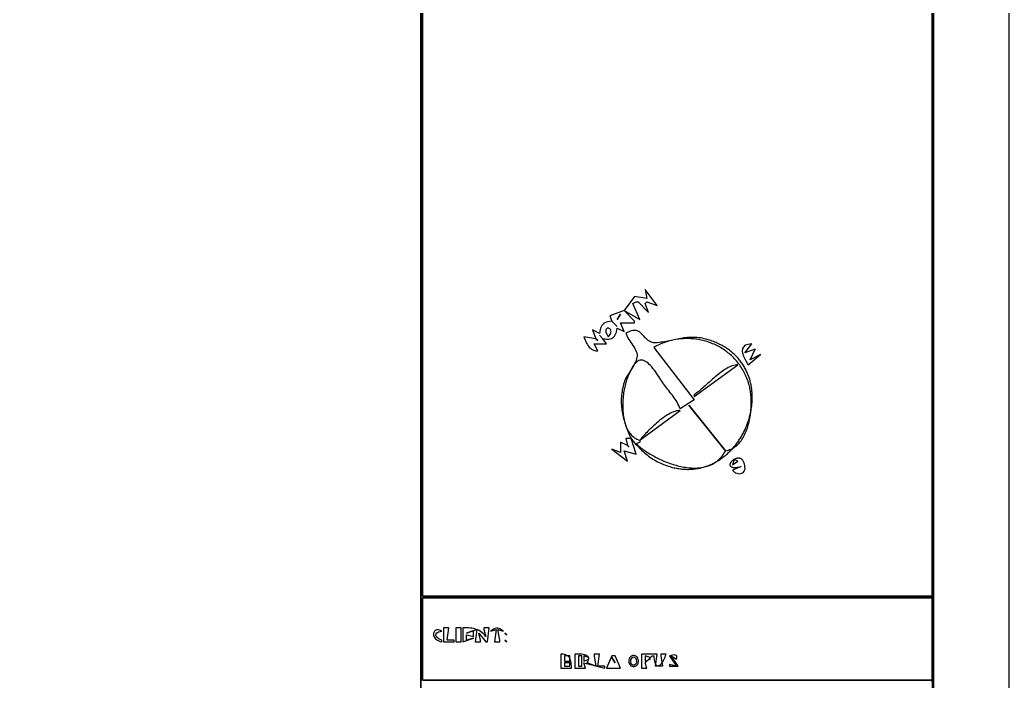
# Model space of a CAD drawing. Extents: x 0 to 2384, y 0 to 1684.
# Drawn here: x 1819 to 2384, y 464 to 842 of the extents above; entities that cross this region are included whole.
import ezdxf

# ---------------------------------------------------------------- set-up
doc = ezdxf.new("R2010")
doc.units = 0
doc.layers.add('C251', color=251, linetype='CONTINUOUS')
doc.layers.add('C7', color=7, linetype='CONTINUOUS')

msp = doc.modelspace()

# ---------------------------------------------------------------- linework, layer by layer
at = {"layer": 'C251'}
msp.add_lwpolyline([(44, 1649), (44, 35), (2341, 35), (2341, 367), (2340, 367), (2340, 36), (45, 36), (45, 1648), (2340, 1648), (2340, 368), (2341, 368), (2341, 1649), (44, 1649)], dxfattribs=at)
at = {"layer": 'C7'}
for points in [[(0, 1684), (0, 0), (2384, 0), (2384, 1684), (0, 1684)], [(45, 1648), (45, 36), (2048, 36), (2048, 1648), (45, 1648)], [(2048, 1648), (2048, 36)], [(2049, 1648), (2049, 513), (2340, 513), (2340, 1648), (2049, 1648)], [(2340, 464), (2340, 465), (2049, 465), (2049, 512), (2340, 512), (2340, 513), (2049, 513), (2049, 1319)], [(2176, 688), (2177, 683), (2170, 684), (2164, 676), (2156, 673), (2157, 670), (2155.8653, 669.8415), (2154.8477, 669.6304), (2153.9423, 669.3594), (2153.1438, 669.0209), (2152.4473, 668.6077), (2151.8477, 668.1124), (2151.3399, 667.5274), (2150.9187, 666.8455), (2150.5792, 666.0592), (2150.3163, 665.1611), (2150.1249, 664.1438), (2150, 663), (2146, 665), (2148, 660), (2141, 661), (2141.3566, 660.0939), (2141.7347, 659.1914), (2142.1402, 658.3047), (2142.579, 657.446), (2143.0569, 656.6275), (2143.58, 655.8616), (2144.154, 655.1604), (2144.7849, 654.5363), (2145.4787, 654.0014), (2146.2412, 653.5681), (2147.0783, 653.2486), (2147.9959, 653.0551), (2149, 653), (2147, 657), (2154, 657), (2152, 660), (2153.1509, 659.8257), (2154.2042, 659.7468), (2155.1621, 659.7661), (2156.027, 659.8866), (2156.8011, 660.111), (2157.4866, 660.4424), (2158.086, 660.8836), (2158.6014, 661.4375), (2159.0352, 662.1071), (2159.3897, 662.8952), (2159.6671, 663.8048), (2159.8698, 664.8387), (2160, 666), (2164, 664), (2162, 669), (2170, 669), (2170, 670), (2164, 676), (2173, 671), (2169, 680), (2171, 681), (2172, 681), (2178, 675), (2176, 680), (2177, 681), (2183, 679), (2176, 688)], [(2162, 674), (2160, 671), (2162, 674)], [(2157, 670), (2160, 667), (2157, 670)], [(2150, 662), (2152, 660), (2150, 662)], [(2155, 661), (2155.5327, 661.6079), (2155.9459, 662.184), (2156.2489, 662.7266), (2156.4512, 663.2339), (2156.5622, 663.7041), (2156.5913, 664.1352), (2156.548, 664.5257), (2156.4417, 664.8735), (2156.2819, 665.177), (2156.0779, 665.4344), (2155.8392, 665.6438), (2155.5753, 665.8034), (2155.2955, 665.9114), (2155.0094, 665.9661), (2154.7263, 665.9656), (2154.4556, 665.9081), (2154.2069, 665.7919), (2153.9895, 665.6151), (2153.8129, 665.3758), (2153.6865, 665.0724), (2153.6197, 664.703), (2153.6221, 664.2659), (2153.7029, 663.7591), (2153.8716, 663.1809), (2154.1378, 662.5295), (2154.5107, 661.8031), (2155, 661)], [(2212, 659.4058), (2210.9168, 659.7174), (2209.8547, 659.9833), (2208.8124, 660.2056), (2207.7883, 660.3866), (2206.7812, 660.5283), (2205.7896, 660.6329), (2204.8121, 660.7027), (2203.8473, 660.7397), (2202.8938, 660.7461), (2201.9503, 660.7241), (2201.0153, 660.6758), (2200.0875, 660.6034), (2199.1654, 660.509), (2198.2476, 660.3949), (2197.3328, 660.2631), (2196.4195, 660.1159), (2195.5064, 659.9554), (2194.5921, 659.7838), (2193.6751, 659.6031), (2192.754, 659.4156), (2191.8276, 659.2235), (2190.8943, 659.0289), (2189.9528, 658.8339), (2189.0016, 658.6408), (2188.0395, 658.4516), (2187.0649, 658.2686), (2186.0765, 658.0939), (2185.0729, 657.9296), (2184.0527, 657.778), (2183.0146, 657.6412), (2182.2361, 657.5789), (2181.5107, 657.5867), (2180.8346, 657.6591), (2180.2042, 657.7908), (2179.6157, 657.9762), (2179.0653, 658.2099), (2178.5493, 658.4867), (2178.0641, 658.8009), (2177.6058, 659.1472), (2177.1707, 659.5202), (2176.7552, 659.9145), (2176.3554, 660.3247), (2175.9677, 660.7452), (2175.5883, 661.1708), (2175.2135, 661.5959), (2174.8395, 662.0153), (2174.4627, 662.4233), (2174.0793, 662.8147), (2173.6856, 663.184), (2173.2778, 663.5258), (2172.8522, 663.8347), (2172.4051, 664.1052), (2171.9327, 664.332), (2171.4314, 664.5095), (2170.8973, 664.6325), (2170.3269, 664.6954), (2169.7162, 664.6929), (2169.0617, 664.6195), (2168.3595, 664.4699), (2167.606, 664.2385), (2166.7974, 663.92), (2165.9299, 663.509), (2165, 663)], [(2165, 663), (2165.3371, 662.129), (2165.7573, 661.2656), (2166.2445, 660.4085), (2166.7826, 659.5563), (2167.3555, 658.7076), (2167.9471, 657.861), (2168.5414, 657.0151), (2169.1222, 656.1686), (2169.6735, 655.3202), (2170.1791, 654.4683), (2170.623, 653.6118), (2170.9891, 652.7491), (2171.2613, 651.879), (2171.4236, 651)], [(2148, 660), (2149, 659), (2148, 660)], [(2171.4235, 651), (2171.4503, 650.2015), (2171.3593, 649.3713), (2171.1628, 648.5134), (2170.8733, 647.6318), (2170.5032, 646.7302), (2170.0652, 645.8128), (2169.5716, 644.8835), (2169.0349, 643.9461), (2168.4676, 643.0046), (2167.8822, 642.0631), (2167.2911, 641.1254), (2166.7068, 640.1954), (2166.1418, 639.2772), (2165.6086, 638.3746), (2165.1197, 637.4917), (2164.6875, 636.6323), (2164.3245, 635.8004), (2164.0432, 635), (2163.7416, 633.9499), (2163.4733, 632.9099), (2163.2374, 631.8792), (2163.0334, 630.8575), (2162.8606, 629.8442), (2162.7183, 628.839), (2162.6059, 627.8413), (2162.5226, 626.8507), (2162.4679, 625.8667), (2162.4411, 624.8888), (2162.4415, 623.9166), (2162.4684, 622.9495), (2162.5213, 621.9871), (2162.5994, 621.029), (2162.702, 620.0746), (2162.8286, 619.1235), (2162.9784, 618.1752), (2163.1509, 617.2293), (2163.3452, 616.2852), (2163.5609, 615.3426), (2163.7971, 614.4008), (2164.0534, 613.4595), (2164.3289, 612.5182), (2164.623, 611.5764), (2164.9351, 610.6336), (2165.2646, 609.6894), (2165.6107, 608.7433), (2165.9727, 607.7948), (2166.3502, 606.8434), (2166.7422, 605.8887), (2167.1483, 604.9302), (2167.5678, 603.9675), (2168, 603), (2165, 603), (2166, 599), (2162, 601), (2162, 595), (2157, 597), (2166, 590), (2164, 596), (2171, 594), (2168, 603), (2168.6548, 602.204), (2169.3154, 601.4176), (2169.9825, 600.6417), (2170.6569, 599.8768), (2171.3396, 599.1238), (2172.0312, 598.3835), (2172.7327, 597.6565), (2173.4448, 596.9438), (2174.1685, 596.2459), (2174.9044, 595.5637), (2175.6536, 594.898), (2176.4167, 594.2494), (2177.1946, 593.6188), (2177.9882, 593.0069), (2178.7983, 592.4145), (2179.6257, 591.8423), (2180.4712, 591.2911), (2181.3357, 590.7617), (2182.22, 590.2547), (2183.1249, 589.771), (2184.0513, 589.3113), (2185, 588.8765), (2185.7587, 588.5507), (2186.5144, 588.242), (2187.2669, 587.9503), (2188.0163, 587.6754), (2188.7624, 587.4171), (2189.5052, 587.1753), (2190.2447, 586.9498), (2190.9807, 586.7405), (2191.7132, 586.5473), (2192.4421, 586.3699), (2193.1675, 586.2082), (2193.8892, 586.0621), (2194.6071, 585.9314), (2195.3213, 585.816), (2196.0316, 585.7157), (2196.7379, 585.6303), (2197.4404, 585.5597), (2198.1387, 585.5037), (2198.833, 585.4623), (2199.5231, 585.4351), (2200.209, 585.4222), (2200.8907, 585.4233), (2201.568, 585.4382), (2202.2409, 585.4669), (2202.9093, 585.5091), (2203.5732, 585.5647), (2204.2325, 585.6336), (2204.8872, 585.7156), (2205.5372, 585.8105), (2206.1825, 585.9182), (2206.8229, 586.0386), (2207.4584, 586.1715), (2208.089, 586.3166), (2208.7146, 586.474), (2209.3351, 586.6434), (2209.9505, 586.8246), (2210.5607, 587.0176), (2211.1657, 587.2221), (2211.7653, 587.4381), (2212.3596, 587.6652), (2212.9485, 587.9035), (2213.5319, 588.1528), (2214.1097, 588.4128), (2214.6819, 588.6835), (2215.2485, 588.9646), (2215.8093, 589.2561), (2216.3644, 589.5577), (2216.9136, 589.8694), (2217.4569, 590.191), (2217.9942, 590.5222), (2218.5254, 590.863), (2219.0506, 591.2132), (2219.5697, 591.5727), (2220.0825, 591.9413), (2220.5891, 592.3188), (2221.0893, 592.7051), (2221.5831, 593.1001), (2222.0705, 593.5035), (2222.5513, 593.9152), (2223.0256, 594.3352), (2223.4932, 594.7631), (2223.9542, 595.1989), (2224.4084, 595.6425), (2224.8557, 596.0935), (2225.2962, 596.552), (2225.7298, 597.0178), (2226.1564, 597.4906), (2226.5759, 597.9704), (2226.9882, 598.457), (2227.3934, 598.9502), (2227.7914, 599.4499), (2228.182, 599.9559), (2228.5653, 600.4681), (2228.9412, 600.9863), (2229.3096, 601.5103), (2229.6704, 602.0401), (2230.0237, 602.5755), (2230.3693, 603.1162), (2230.7071, 603.6622), (2231.0372, 604.2133), (2231.3594, 604.7693), (2231.6737, 605.3301), (2231.9801, 605.8956), (2232.2784, 606.4655), (2232.5686, 607.0397), (2232.8507, 607.6182), (2233.1246, 608.2006), (2233.3902, 608.7869), (2233.6475, 609.3769), (2233.8964, 609.9705), (2234.1368, 610.5675), (2234.3688, 611.1677), (2234.5921, 611.771), (2234.8069, 612.3773), (2235.0129, 612.9863), (2235.2102, 613.598), (2235.3986, 614.2121), (2235.5782, 614.8286), (2235.7489, 615.4473), (2235.9106, 616.0679), (2236.0632, 616.6905), (2236.2067, 617.3147), (2236.341, 617.9405), (2236.4661, 618.5677), (2236.5819, 619.1961), (2236.6883, 619.8256), (2236.7853, 620.4561), (2236.8728, 621.0874), (2236.9508, 621.7192), (2237.0192, 622.3516), (2237.078, 622.9843), (2237.127, 623.6171), (2237.1662, 624.25), (2237.1956, 624.8827), (2237.2151, 625.5152), (2237.2246, 626.1471), (2237.2241, 626.7785), (2237.2136, 627.4092), (2237.1928, 628.0389), (2237.1619, 628.6675), (2237.1207, 629.295), (2237.0692, 629.9211), (2237.0073, 630.5456), (2236.9349, 631.1685), (2236.8521, 631.7895), (2236.7587, 632.4086), (2236.6546, 633.0255), (2236.5399, 633.6401), (2236.4144, 634.2522), (2236.2781, 634.8618), (2236.1309, 635.4686), (2235.9728, 636.0725), (2235.8037, 636.6733), (2235.6236, 637.271), (2235.4324, 637.8652), (2235.2299, 638.4559), (2235.0163, 639.043), (2234.7913, 639.6262), (2234.555, 640.2054), (2234.3073, 640.7804), (2234.0481, 641.3512), (2233.7774, 641.9176), (2233.4951, 642.4793), (2233.2011, 643.0362), (2232.8954, 643.5883), (2232.578, 644.1353), (2232.2487, 644.6771), (2231.9075, 645.2135), (2231.5543, 645.7443), (2231.1891, 646.2695), (2230.8119, 646.7889), (2230.4225, 647.3022), (2230.0209, 647.8094), (2229.607, 648.3104), (2229.1809, 648.8048), (2228.7423, 649.2927), (2228.2913, 649.7738), (2227.8278, 650.248), (2227.3517, 650.7151), (2226.863, 651.175), (2226.3617, 651.6276), (2225.8475, 652.0726), (2225.3206, 652.5099), (2224.7808, 652.9394), (2224.2281, 653.3609), (2223.6624, 653.7742), (2223.0837, 654.1793), (2222.4918, 654.5759), (2221.8868, 654.9639), (2221.2685, 655.3431), (2220.637, 655.7134), (2219.9921, 656.0747), (2219.3338, 656.4267), (2218.662, 656.7693), (2217.9767, 657.1025), (2217.2778, 657.4259), (2216.5653, 657.7395), (2215.839, 658.0431), (2215.099, 658.3366), (2214.3451, 658.6197), (2213.5774, 658.8924), (2212.7957, 659.1545), (2212, 659.4059)], [(2174.8417, 647.6543), (2174.0496, 647.7844), (2173.2827, 647.7233), (2172.5422, 647.4903), (2171.8294, 647.1047), (2171.1459, 646.5859), (2170.4928, 645.9532), (2169.8715, 645.2259), (2169.2835, 644.4233), (2168.7301, 643.5647), (2168.2126, 642.6695), (2167.7324, 641.757), (2167.2908, 640.8464), (2166.8893, 639.9572), (2166.5291, 639.1086), (2166.2116, 638.32), (2165.9383, 637.6107), (2165.7104, 637), (2165.4779, 636.3422), (2165.2524, 635.648), (2165.0346, 634.9195), (2164.8255, 634.1588), (2164.6258, 633.3682), (2164.4364, 632.5497), (2164.258, 631.7055), (2164.0916, 630.8378), (2163.9379, 629.9486), (2163.7977, 629.0402), (2163.672, 628.1146), (2163.5614, 627.1741), (2163.4669, 626.2207), (2163.3893, 625.2567), (2163.3293, 624.284), (2163.2879, 623.305), (2163.2658, 622.3217), (2163.2639, 621.3363), (2163.283, 620.351), (2163.3239, 619.3678), (2163.3874, 618.3889), (2163.4745, 617.4165), (2163.5858, 616.4527), (2163.7223, 615.4996), (2163.8847, 614.5595), (2164.0738, 613.6344), (2164.2906, 612.7265), (2164.5358, 611.8379), (2164.8103, 610.9708), (2165.1149, 610.1273), (2165.4503, 609.3096), (2165.8175, 608.5198), (2166.2173, 607.7601), (2166.6505, 607.0325), (2167.1178, 606.3393), (2167.6202, 605.6826), (2168.1585, 605.0645), (2168.7334, 604.4872), (2169.3459, 603.9529), (2169.9967, 603.4636), (2170.6867, 603.0215), (2171.4167, 602.6288), (2172.1875, 602.2875), (2173, 602), (2173, 601), (2171, 600), (2171.4819, 599.5492), (2171.9878, 599.0961), (2172.5167, 598.6412), (2173.068, 598.1851), (2173.6409, 597.7286), (2174.2347, 597.2721), (2174.8488, 596.8164), (2175.4823, 596.3621), (2176.1345, 595.9097), (2176.8047, 595.4599), (2177.4922, 595.0134), (2178.1963, 594.5707), (2178.9161, 594.1325), (2179.6511, 593.6994), (2180.4004, 593.272), (2181.1633, 592.851), (2181.9391, 592.437), (2182.7272, 592.0305), (2183.5266, 591.6323), (2184.3368, 591.2429), (2185.157, 590.863), (2185.9864, 590.4932), (2186.8244, 590.1341), (2187.6702, 589.7864), (2188.523, 589.4506), (2189.3822, 589.1274), (2190.247, 588.8175), (2191.1168, 588.5213), (2191.9906, 588.2397), (2192.868, 587.9731), (2193.748, 587.7223), (2194.63, 587.4877), (2195.5132, 587.2702), (2196.397, 587.0702), (2197.2806, 586.8884), (2198.1632, 586.7255), (2199.0442, 586.582), (2199.9228, 586.4587), (2200.7983, 586.356), (2201.6699, 586.2746), (2202.5369, 586.2152), (2203.3987, 586.1784), (2204.2544, 586.1648), (2205.1033, 586.175), (2205.9448, 586.2097), (2206.778, 586.2694), (2207.6023, 586.3549), (2208.417, 586.4666), (2209.2212, 586.6054), (2210.0143, 586.7716), (2210.7955, 586.9661), (2211.5642, 587.1894), (2212.3195, 587.4422), (2213.0608, 587.725), (2213.7874, 588.0385), (2214.4984, 588.3833), (2215.1932, 588.7601), (2215.871, 589.1694), (2216.5312, 589.612), (2217.1729, 590.0883), (2217.7955, 590.5991), (2218.3983, 591.1449), (2218.9804, 591.7264), (2219.5412, 592.3443), (2220.08, 592.999), (2220.596, 593.6914), (2221.0885, 594.4219), (2221.5567, 595.1912), (2222, 596), (2222.8452, 596.1734), (2223.6618, 596.3983), (2224.4498, 596.6728), (2225.2097, 596.9951), (2225.9418, 597.3637), (2226.6465, 597.7767), (2227.324, 598.2324), (2227.9747, 598.7291), (2228.5989, 599.265), (2229.1969, 599.8384), (2229.7691, 600.4476), (2230.3158, 601.0909), (2230.8374, 601.7665), (2231.3341, 602.4726), (2231.8063, 603.2076), (2232.2543, 603.9698), (2232.6784, 604.7573), (2233.079, 605.5685), (2233.4564, 606.4016), (2233.811, 607.2549), (2234.143, 608.1266), (2234.4528, 609.0151), (2234.7407, 609.9186), (2235.007, 610.8354), (2235.2522, 611.7636), (2235.4764, 612.7017), (2235.68, 613.6479), (2235.8634, 614.6004), (2236.027, 615.5575), (2236.1709, 616.5175), (2236.2955, 617.4786), (2236.4013, 618.4391), (2236.4884, 619.3973), (2236.5573, 620.3515), (2236.6082, 621.2999), (2236.6416, 622.2407), (2236.6576, 623.1723), (2236.6567, 624.093), (2236.6391, 625.0009), (2236.6053, 625.8944), (2236.5555, 626.7717), (2236.4901, 627.6311), (2236.4093, 628.4708), (2236.3136, 629.2892), (2236.2032, 630.0845), (2236.0785, 630.8549), (2235.9398, 631.5988), (2235.7875, 632.3144), (2235.6218, 633), (2235.3741, 633.9153), (2235.1058, 634.8167), (2234.8171, 635.7041), (2234.5085, 636.5773), (2234.1802, 637.4362), (2233.8326, 638.2808), (2233.466, 639.111), (2233.0809, 639.9266), (2232.6776, 640.7275), (2232.2563, 641.5137), (2231.8176, 642.2851), (2231.3617, 643.0415), (2230.8889, 643.7829), (2230.3997, 644.5091), (2229.8944, 645.2201), (2229.3733, 645.9157), (2228.8368, 646.596), (2228.2853, 647.2607), (2227.719, 647.9097), (2227.1384, 648.543), (2226.5439, 649.1605), (2225.9356, 649.7621), (2225.3141, 650.3477), (2224.6797, 650.9171), (2224.0326, 651.4703), (2223.3734, 652.0072), (2222.7023, 652.5277), (2222.0196, 653.0316), (2221.3258, 653.519), (2220.6211, 653.9896), (2219.906, 654.4434), (2219.1808, 654.8804), (2218.4459, 655.3003), (2217.7015, 655.7031), (2216.9481, 656.0887), (2216.186, 656.457), (2215.4155, 656.8079), (2214.637, 657.1412), (2213.851, 657.4571), (2213.0576, 657.7552), (2212.2573, 658.0355), (2211.4504, 658.2979), (2210.6373, 658.5423), (2209.8183, 658.7687), (2208.9938, 658.9768), (2208.1641, 659.1667), (2207.3296, 659.3382), (2206.4907, 659.4912), (2205.6476, 659.6256), (2204.8008, 659.7414), (2203.9506, 659.8383), (2203.0974, 659.9164), (2202.2414, 659.9755), (2201.3831, 660.0156), (2200.5229, 660.0365), (2199.661, 660.0381), (2198.7978, 660.0204), (2197.9336, 659.9831), (2197.069, 659.9264), (2196.204, 659.8499), (2195.3392, 659.7537), (2194.4749, 659.6377), (2193.6115, 659.5017), (2192.7492, 659.3456), (2191.8885, 659.1694), (2191.0296, 658.9729), (2190.173, 658.7561), (2189.319, 658.5188), (2188.468, 658.261), (2187.6203, 657.9826), (2186.7762, 657.6834), (2185.9362, 657.3633), (2185.1005, 657.0224), (2184.2695, 656.6603), (2183.4436, 656.2772), (2182.6232, 655.8728), (2181.8085, 655.4471), (2181, 655)], [(2235, 645), (2242, 651), (2236, 648), (2239, 654), (2233, 652), (2237, 657), (2235.8829, 656.9074), (2234.912, 656.7401), (2234.0799, 656.5029), (2233.3795, 656.2003), (2232.8034, 655.8373), (2232.3444, 655.4184), (2231.9953, 654.9485), (2231.7487, 654.4324), (2231.5974, 653.8746), (2231.5342, 653.2801), (2231.5518, 652.6535), (2231.6429, 651.9995), (2231.8002, 651.323), (2232.0166, 650.6286), (2232.2846, 649.9211), (2232.5972, 649.2053), (2232.947, 648.4858), (2233.3267, 647.7674), (2233.7291, 647.0549), (2234.147, 646.353), (2234.573, 645.6664), (2235, 645)], [(2181, 655), (2204, 625), (2196, 620), (2195.6376, 620.9859), (2195.2301, 621.9379), (2194.7813, 622.8596), (2194.2951, 623.7545), (2193.7752, 624.626), (2193.2254, 625.4776), (2192.6497, 626.313), (2192.0517, 627.1356), (2191.4353, 627.949), (2190.8043, 628.7566), (2190.1625, 629.562), (2189.5137, 630.3687), (2188.8618, 631.1801), (2188.2106, 632), (2187.7479, 632.6109), (2187.2591, 633.2967), (2186.7454, 634.0477), (2186.2083, 634.854), (2185.6492, 635.7061), (2185.0694, 636.5943), (2184.4703, 637.5088), (2183.8534, 638.44), (2183.2201, 639.3781), (2182.5716, 640.3136), (2181.9095, 641.2367), (2181.2351, 642.1377), (2180.5497, 643.0069), (2179.8549, 643.8347), (2179.1519, 644.6113), (2178.4423, 645.3271), (2177.7273, 645.9723), (2177.0083, 646.5374), (2176.2868, 647.0125), (2175.5642, 647.388), (2174.8418, 647.6543)], [(2204, 628), (2204, 627), (2229, 645), (2228.266, 644.9853), (2227.5162, 644.8964), (2226.752, 644.7373), (2225.9745, 644.5121), (2225.1851, 644.2248), (2224.385, 643.8797), (2223.5755, 643.4808), (2222.7579, 643.0321), (2221.9334, 642.5378), (2221.1033, 642.002), (2220.2689, 641.4288), (2219.4314, 640.8222), (2218.5921, 640.1864), (2217.7524, 639.5255), (2216.9134, 638.8435), (2216.0764, 638.1446), (2215.2428, 637.4328), (2214.4137, 636.7123), (2213.5905, 635.9871), (2212.7744, 635.2614), (2211.9667, 634.5392), (2211.1687, 633.8246), (2210.3816, 633.1218), (2209.6067, 632.4348), (2208.8453, 631.7677), (2208.0987, 631.1246), (2207.3681, 630.5096), (2206.6548, 629.9269), (2205.96, 629.3805), (2205.2851, 628.8744), (2204.6313, 628.4129), (2204, 628)], [(2201, 622), (2222, 596), (2201, 622)], [(2173, 602), (2196, 619), (2195.3096, 618.993), (2194.5851, 618.907), (2193.8297, 618.7465), (2193.0464, 618.5156), (2192.2383, 618.2188), (2191.4084, 617.8604), (2190.56, 617.4446), (2189.6959, 616.9758), (2188.8195, 616.4584), (2187.9336, 615.8966), (2187.0415, 615.2947), (2186.1461, 614.6571), (2185.2506, 613.9882), (2184.3581, 613.2921), (2183.4717, 612.5733), (2182.5944, 611.8361), (2181.7293, 611.0848), (2180.8795, 610.3236), (2180.0482, 609.5571), (2179.2383, 608.7893), (2178.453, 608.0248), (2177.6953, 607.2677), (2176.9684, 606.5225), (2176.2753, 605.7934), (2175.6191, 605.0848), (2175.0029, 604.401), (2174.4299, 603.7463), (2173.9029, 603.125), (2173.4253, 602.5414), (2173, 602)], [(2166, 599), (2167, 598), (2166, 599)], [(2231, 587), (2226, 585), (2226.4886, 584.3857), (2227.064, 583.8756), (2227.705, 583.4725), (2228.3907, 583.1794), (2229.1001, 582.999), (2229.8123, 582.9343), (2230.5063, 582.9883), (2231.1611, 583.1637), (2231.7557, 583.4634), (2232.2693, 583.8904), (2232.6808, 584.4476), (2232.9692, 585.1378), (2233.1137, 585.964), (2233.0932, 586.929), (2232.9969, 587.6393), (2232.8676, 588.2843), (2232.7076, 588.8663), (2232.5189, 589.3874), (2232.3039, 589.85), (2232.0647, 590.2564), (2231.8034, 590.6088), (2231.5224, 590.9096), (2231.2238, 591.1609), (2230.9098, 591.365), (2230.5826, 591.5243), (2230.2444, 591.6411), (2229.8975, 591.7175), (2229.5439, 591.7558), (2229.186, 591.7584), (2228.8259, 591.7275), (2228.4658, 591.6654), (2228.1079, 591.5744), (2227.7544, 591.4567), (2227.4076, 591.3146), (2227.0696, 591.1504), (2226.7426, 590.9664), (2226.4289, 590.7648), (2226.1305, 590.548), (2225.8498, 590.3181), (2225.589, 590.0775), (2225.3501, 589.8285), (2225.1355, 589.5732), (2224.9473, 589.3141), (2224.7878, 589.0533), (2224.6591, 588.7932), (2224.5634, 588.536), (2224.503, 588.284), (2224.48, 588.0394), (2224.4966, 587.8046), (2224.5551, 587.5819), (2224.6576, 587.3734), (2224.8064, 587.1815), (2225.0036, 587.0085), (2225.2515, 586.8566), (2225.5522, 586.728), (2225.908, 586.6252), (2226.321, 586.5503), (2226.7934, 586.5057), (2227.3276, 586.4935), (2227.9255, 586.5161), (2228.5895, 586.5758), (2229.3218, 586.6748), (2230.1246, 586.8155), (2231, 587)], [(2227, 591), (2226, 588), (2229, 590), (2227, 591)], [(2049, 512), (2049, 465), (2340, 465), (2340, 512), (2049, 512)], [(2060, 487), (2060, 488), (2059.0912, 488.3333), (2058.307, 488.7297), (2057.6548, 489.1742), (2057.1417, 489.6521), (2056.7753, 490.1484), (2056.5627, 490.6483), (2056.5114, 491.1369), (2056.6286, 491.5994), (2056.9217, 492.0209), (2057.3981, 492.3865), (2058.0651, 492.6815), (2058.9299, 492.8909), (2060, 493), (2059.2866, 493.4141), (2058.6193, 493.6907), (2058.0012, 493.8406), (2057.4358, 493.8746), (2056.9263, 493.8035), (2056.4759, 493.6382), (2056.088, 493.3895), (2055.7658, 493.0682), (2055.5127, 492.685), (2055.3319, 492.2508), (2055.2267, 491.7765), (2055.2004, 491.2728), (2055.2563, 490.7506), (2055.3977, 490.2206), (2055.6278, 489.6937), (2055.9499, 489.1807), (2056.3674, 488.6924), (2056.8836, 488.2396), (2057.5016, 487.8331), (2058.2248, 487.4838), (2059.0565, 487.2025), (2060, 487)], [(2061, 495), (2061, 487), (2067, 487), (2067, 488), (2063, 488), (2064, 495), (2061, 495)], [(2068, 495), (2068, 487), (2071, 487), (2071, 488), (2071, 495), (2068, 495)], [(2072, 495), (2072, 487), (2078, 489), (2074, 488), (2074, 491), (2078, 490), (2078, 493), (2077, 493), (2074, 492), (2080, 494), (2079, 487), (2082, 487), (2082, 488), (2081, 492), (2085, 487), (2086, 487), (2087, 495), (2084, 495), (2084, 494), (2085, 490), (2084.2381, 490.8745), (2083.4835, 491.6412), (2082.7309, 492.3069), (2081.9752, 492.8788), (2081.2113, 493.364), (2080.4342, 493.7695), (2079.6387, 494.1024), (2078.8196, 494.3697), (2077.972, 494.5786), (2077.0907, 494.736), (2076.1706, 494.8492), (2075.2066, 494.9251), (2074.1935, 494.9708), (2073.1264, 494.9934), (2072, 495)], [(2088, 493), (2091, 494), (2090, 487), (2093, 487), (2093, 488), (2092, 494), (2095, 493), (2094.276, 493.7121), (2093.5117, 494.2461), (2092.7186, 494.6022), (2091.9081, 494.7802), (2091.0918, 494.7802), (2090.2813, 494.6022), (2089.4882, 494.2461), (2088.7239, 493.712), (2088, 493)], [(2096, 492), (2097, 491), (2096, 492)], [(2096, 488), (2097, 487), (2096, 488)], [(2128, 480), (2128, 472), (2134, 472), (2133.9354, 473.1084), (2133.8595, 474.1322), (2133.7572, 475.072), (2133.6137, 475.9285), (2133.4139, 476.7024), (2133.1431, 477.3943), (2132.7861, 478.0049), (2132.3281, 478.5349), (2131.7542, 478.985), (2131.0493, 479.3559), (2130.1986, 479.6482), (2129.1871, 479.8627), (2128, 480)], [(2130, 479), (2130, 476), (2133, 476), (2133, 479), (2130, 479)], [(2130, 475), (2130, 473), (2133, 473), (2133, 475), (2130, 475)], [(2136, 480), (2136, 472), (2142, 472), (2141, 475), (2153, 472), (2153, 473), (2149, 473), (2150, 480), (2147, 480), (2147, 479), (2148, 473), (2143, 475), (2143.4997, 475.9104), (2143.7895, 476.703), (2143.8875, 477.3857), (2143.812, 477.9668), (2143.5811, 478.4546), (2143.2131, 478.8571), (2142.7262, 479.1826), (2142.1386, 479.4394), (2141.4686, 479.6355), (2140.7343, 479.7792), (2139.954, 479.8787), (2139.1459, 479.9422), (2138.3283, 479.9779), (2137.5192, 479.9939), (2136.737, 479.9986), (2136, 480)], [(2138, 479), (2138, 473), (2140, 473), (2140, 479), (2138, 479)], [(2141, 479), (2141, 476), (2144, 477), (2144, 478), (2141, 479)], [(2157, 479), (2154, 472), (2162, 472), (2159, 479), (2157, 479)], [(2157, 478), (2159, 475), (2157, 478)], [(2168.3032, 478.8241), (2167.6416, 478.3789), (2167.1635, 477.8198), (2166.857, 477.1782), (2166.7108, 476.4856), (2166.7132, 475.7737), (2166.8527, 475.0741), (2167.1178, 474.4184), (2167.4968, 473.8382), (2167.9782, 473.3651), (2168.5504, 473.0307), (2169.202, 472.8666), (2169.9213, 472.9045), (2170.6968, 473.1759)], [(2168.564, 477.8287), (2168.0315, 477.3138), (2167.7444, 476.678), (2167.6767, 475.9845), (2167.8027, 475.2971), (2168.0966, 474.679), (2168.5327, 474.194), (2169.0851, 473.9053), (2169.7281, 473.8766), (2170.436, 474.1713)], [(2170.6967, 473.1759), (2171.3581, 473.6208), (2171.8363, 474.18), (2172.1427, 474.8216), (2172.2889, 475.5142), (2172.2865, 476.2261), (2172.1471, 476.9257), (2171.8821, 477.5815), (2171.5031, 478.1617), (2171.0217, 478.6348), (2170.4495, 478.9692), (2169.798, 479.1332), (2169.0787, 479.0954), (2168.3032, 478.824)], [(2170.436, 474.1712), (2170.9684, 474.686), (2171.2556, 475.3219), (2171.3232, 476.0153), (2171.1972, 476.7027), (2170.9033, 477.3208), (2170.4672, 477.8059), (2169.9148, 478.0945), (2169.2717, 478.1233), (2168.564, 477.8287)], [(2174, 480), (2174, 472), (2177, 472), (2176, 475), (2180, 479), (2181, 479), (2181.0706, 477.7928), (2181.1949, 476.7431), (2181.3683, 475.8451), (2181.5864, 475.0932), (2181.8447, 474.4816), (2182.1385, 474.0045), (2182.4635, 473.6563), (2182.8151, 473.4313), (2183.1887, 473.3236), (2183.5799, 473.3276), (2183.9841, 473.4375), (2184.3969, 473.6476), (2184.8136, 473.9522), (2185.2299, 474.3455), (2185.6411, 474.8219), (2186.0428, 475.3756), (2186.4305, 476.0008), (2186.7996, 476.6919), (2187.1456, 477.443), (2187.464, 478.2486), (2187.7503, 479.1028), (2188, 480), (2185, 480), (2185, 479), (2186, 473), (2182, 473), (2183, 480), (2174, 480)], [(2176, 479), (2176, 476), (2179, 477), (2179, 478), (2176, 479)], [(2190, 479), (2194, 473), (2190, 474), (2190, 473), (2195, 473), (2191, 479), (2194, 477), (2194.2623, 478.0172), (2194.1955, 478.7343), (2193.8551, 479.1918), (2193.2969, 479.4301), (2192.5765, 479.4896), (2191.7498, 479.4108), (2190.8724, 479.2341), (2190, 479)]]:
    msp.add_lwpolyline(points, dxfattribs=at)

doc.saveas('drawing.dxf')
